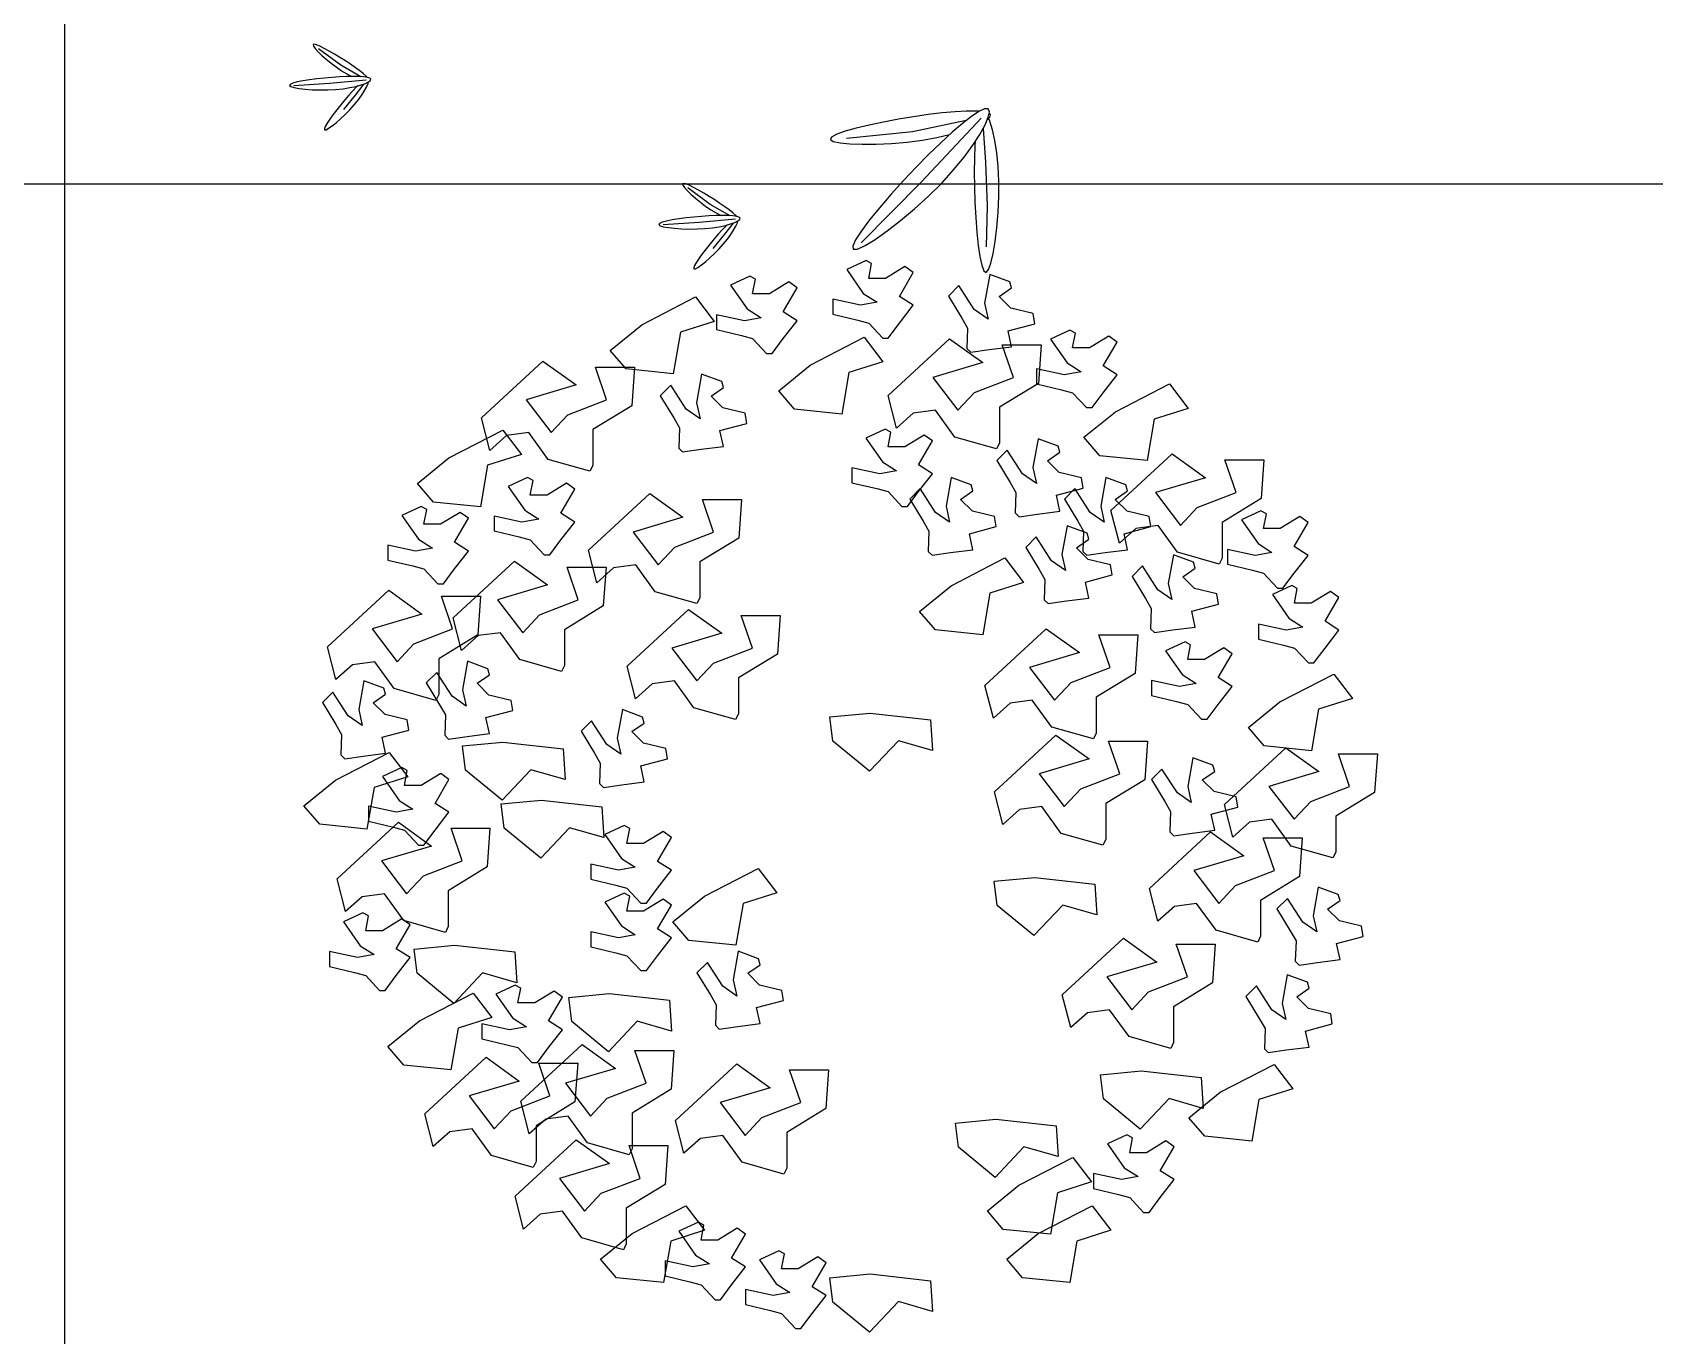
# Model space of a CAD drawing. Extents: x 302512 to 1034855, y -184136 to 410364.
# Drawn here: x 708818 to 718321, y 235987 to 243620 of the extents above; entities that cross this region are included whole.
import ezdxf

# ---------------------------------------------------------------- set-up
doc = ezdxf.new("R2010")
doc.units = 0
doc.header["$MEASUREMENT"] = 0
for name, color, linetype in [('PUB_TEXT', 7, 'Continuous'), ('坐椅', 7, 'Continuous'), ('树', 80, 'Continuous'), ('绿化', 97, 'Continuous'), ('绿地', 3, 'Continuous')]:
    doc.layers.add(name, color=color, linetype=linetype)
doc.styles.add('DIM_FONT', font='SIMPLEX.shx', dxfattribs={"width": 0.8})

# ---------------------------------------------------------------- blocks, each defined once
blk = doc.blocks.new('_F43BVI')
at = {"layer": '绿地'}
for p, q in [((1.207, 0.0113), (1.2027, 0.0085)), ((1.2124, 0.0078), (1.207, 0.0113)), ((1.2223, 0.0044), (1.2117, 0.0036)), ((1.2158, 0), (1.2124, 0.0078)), ((1.2444, 0.0038), (1.2223, 0.0044)), ((1.271, 0.0011), (1.2444, 0.0038)), ((1.3012, -0.0038), (1.271, 0.0011)), ((1.1874, -0.0207), (1.1803, -0.0432)), ((1.1907, -0.0126), (1.1874, -0.0207)), ((1.2083, -0.0136), (1.3121, -0.2025)), ((1.2338, -0.0168), (1.3148, -0.0373)), ((1.3343, -0.011), (1.3012, -0.0038)), ((1.3148, -0.0373), (1.4187, -0.0669)), ((1.3694, -0.0206), (1.3343, -0.011)), ((1.4057, -0.0325), (1.3694, -0.0206)), ((1.4419, -0.0461), (1.4057, -0.0325)), ((1.1732, -0.0702), (1.1662, -0.1011)), ((1.1803, -0.0432), (1.1732, -0.0702)), ((1.2023, -0.0509), (1.1878, -0.185)), ((1.259, -0.046), (1.2668, -0.0492)), ((1.2668, -0.0492), (1.2965, -0.0601)), ((1.2965, -0.0601), (1.3292, -0.0712)), ((1.3292, -0.0712), (1.3642, -0.0822)), ((1.4187, -0.0669), (1.5138, -0.1006)), ((1.4764, -0.0607), (1.4419, -0.0461)), ((1.5079, -0.0754), (1.4764, -0.0607)), ((1.5348, -0.0895), (1.5079, -0.0754)), ((1.1662, -0.1011), (1.1595, -0.135)), ((1.2198, -0.1322), (1.2225, -0.1003)), ((1.3642, -0.0822), (1.4007, -0.0927)), ((1.4007, -0.0927), (1.4371, -0.1024)), ((1.4371, -0.1024), (1.4722, -0.1109)), ((1.4722, -0.1109), (1.5043, -0.1178)), ((1.5043, -0.1178), (1.532, -0.1226)), ((1.5556, -0.1022), (1.5348, -0.0895)), ((1.569, -0.1127), (1.5556, -0.1022)), ((1.5735, -0.1202), (1.569, -0.1127)), ((1.1595, -0.135), (1.1532, -0.1712)), ((1.2149, -0.1683), (1.2198, -0.1322)), ((1.532, -0.1226), (1.5537, -0.1248)), ((1.5537, -0.1248), (1.5681, -0.1242)), ((1.5681, -0.1242), (1.5735, -0.1202)), ((1.1532, -0.1712), (1.1475, -0.2087)), ((1.1878, -0.185), (1.1527, -0.3448)), ((1.2079, -0.2058), (1.2149, -0.1683)), ((1.1475, -0.2087), (1.1426, -0.2461)), ((1.1991, -0.2435), (1.2079, -0.2058)), ((1.3121, -0.2025), (1.4087, -0.3903)), ((1.1426, -0.2461), (1.1388, -0.282)), ((1.1786, -0.3127), (1.1891, -0.2796)), ((1.1891, -0.2796), (1.1991, -0.2435)), ((1.1361, -0.3147), (1.135, -0.3427)), ((1.1388, -0.282), (1.1361, -0.3147)), ((1.1681, -0.3412), (1.1786, -0.3127)), ((1.135, -0.3427), (1.1356, -0.3646)), ((1.1583, -0.3635), (1.1681, -0.3412)), ((1.1356, -0.3646), (1.1381, -0.3788)), ((1.1381, -0.3788), (1.1427, -0.3836)), ((1.1427, -0.3836), (1.1496, -0.3782)), ((1.1496, -0.3782), (1.1583, -0.3635)), ((1.2452, -0.6771), (1.2032, -0.7151)), ((1.2307, -0.675), (1.2199, -0.6827)), ((1.2405, -0.6685), (1.2307, -0.675)), ((1.2576, -0.6671), (1.2373, -0.7553)), ((1.249, -0.6635), (1.2405, -0.6685)), ((1.2523, -0.6619), (1.249, -0.6635)), ((1.267, -0.6654), (1.2634, -0.6627)), ((1.2646, -0.6753), (1.2843, -0.7043)), ((1.2737, -0.6718), (1.267, -0.6654)), ((1.2813, -0.6801), (1.2737, -0.6718)), ((1.2894, -0.69), (1.2813, -0.6801)), ((1.2032, -0.7151), (1.1475, -0.7553)), ((1.1839, -0.7112), (1.1719, -0.7216)), ((1.1962, -0.7011), (1.1839, -0.7112)), ((1.2083, -0.6915), (1.1962, -0.7011)), ((1.2037, -0.7272), (1.2164, -0.7174)), ((1.2199, -0.6827), (1.2083, -0.6915)), ((1.2164, -0.7174), (1.228, -0.7075)), ((1.228, -0.7075), (1.2378, -0.6982)), ((1.2644, -0.6915), (1.2659, -0.6946)), ((1.2659, -0.6946), (1.2722, -0.7063)), ((1.2722, -0.7063), (1.2793, -0.719)), ((1.2793, -0.719), (1.2872, -0.7322)), ((1.2843, -0.7043), (1.3086, -0.7426)), ((1.2977, -0.7015), (1.2894, -0.69)), ((1.3061, -0.7143), (1.2977, -0.7015)), ((1.3141, -0.7282), (1.3061, -0.7143)), ((1.1366, -0.7568), (1.1334, -0.7619)), ((1.1425, -0.7497), (1.1366, -0.7568)), ((1.1507, -0.7413), (1.1425, -0.7497)), ((1.144, -0.7628), (1.1533, -0.7585)), ((1.1607, -0.7317), (1.1507, -0.7413)), ((1.1533, -0.7585), (1.1646, -0.7525)), ((1.1719, -0.7216), (1.1607, -0.7317)), ((1.1646, -0.7525), (1.1771, -0.7451)), ((1.1771, -0.7451), (1.1904, -0.7365)), ((1.1904, -0.7365), (1.2037, -0.7272)), ((1.2373, -0.7553), (1.215, -0.8412)), ((1.2872, -0.7322), (1.2957, -0.7457)), ((1.2957, -0.7457), (1.3044, -0.759)), ((1.3044, -0.759), (1.313, -0.7714)), ((1.3216, -0.7426), (1.3141, -0.7282)), ((1.3284, -0.7569), (1.3216, -0.7426)), ((1.3341, -0.7703), (1.3284, -0.7569)), ((1.1334, -0.7619), (1.1335, -0.7647)), ((1.1335, -0.7647), (1.1372, -0.7649)), ((1.1372, -0.7649), (1.144, -0.7628)), ((1.313, -0.7714), (1.3212, -0.7825)), ((1.3212, -0.7825), (1.3285, -0.7918)), ((1.3285, -0.7918), (1.3347, -0.7986)), ((1.3386, -0.7822), (1.3341, -0.7703)), ((1.3347, -0.7986), (1.3393, -0.8024)), ((1.3416, -0.792), (1.3386, -0.7822)), ((1.3429, -0.7991), (1.3416, -0.792)), ((1.3422, -0.8027), (1.3429, -0.7991)), ((1.3393, -0.8024), (1.3422, -0.8027)), ((0.6367, -1.437), (0.5947, -1.475)), ((0.6222, -1.4349), (0.6114, -1.4426)), ((0.632, -1.4284), (0.6222, -1.4349)), ((0.649, -1.427), (0.6287, -1.5152)), ((0.6405, -1.4234), (0.632, -1.4284)), ((0.6438, -1.4218), (0.6405, -1.4234)), ((0.6585, -1.4253), (0.6549, -1.4226)), ((0.6561, -1.4352), (0.6758, -1.4642)), ((0.6652, -1.4317), (0.6585, -1.4253)), ((0.6728, -1.4399), (0.6652, -1.4317)), ((0.6809, -1.4499), (0.6728, -1.4399)), ((0.5947, -1.475), (0.539, -1.5152)), ((0.5754, -1.4711), (0.5634, -1.4815)), ((0.5877, -1.461), (0.5754, -1.4711)), ((0.5998, -1.4514), (0.5877, -1.461)), ((0.5951, -1.4871), (0.6079, -1.4773)), ((0.6114, -1.4426), (0.5998, -1.4514)), ((0.6079, -1.4773), (0.6195, -1.4674)), ((0.6195, -1.4674), (0.6292, -1.4581)), ((0.6559, -1.4514), (0.6574, -1.4545)), ((0.6574, -1.4545), (0.6636, -1.4662)), ((0.6636, -1.4662), (0.6708, -1.4789)), ((0.6708, -1.4789), (0.6787, -1.4921)), ((0.6758, -1.4642), (0.7, -1.5025)), ((0.6892, -1.4614), (0.6809, -1.4499)), ((0.6976, -1.4742), (0.6892, -1.4614)), ((0.7056, -1.4881), (0.6976, -1.4742)), ((0.5281, -1.5167), (0.5249, -1.5218)), ((0.534, -1.5096), (0.5281, -1.5167)), ((0.5422, -1.5012), (0.534, -1.5096)), ((0.5355, -1.5227), (0.5448, -1.5184)), ((0.5522, -1.4916), (0.5422, -1.5012)), ((0.5448, -1.5184), (0.5561, -1.5124)), ((0.5634, -1.4815), (0.5522, -1.4916)), ((0.5561, -1.5124), (0.5686, -1.505)), ((0.5686, -1.505), (0.5818, -1.4964)), ((0.5818, -1.4964), (0.5951, -1.4871)), ((0.6287, -1.5152), (0.6065, -1.6011)), ((0.6787, -1.4921), (0.6872, -1.5056)), ((0.6872, -1.5056), (0.6959, -1.5188)), ((0.6959, -1.5188), (0.7045, -1.5313)), ((0.7131, -1.5025), (0.7056, -1.4881)), ((0.7199, -1.5168), (0.7131, -1.5025)), ((0.7256, -1.5302), (0.7199, -1.5168)), ((0.5249, -1.5218), (0.525, -1.5246)), ((0.525, -1.5246), (0.5287, -1.5248)), ((0.5287, -1.5248), (0.5355, -1.5227)), ((0.7045, -1.5313), (0.7126, -1.5424)), ((0.7126, -1.5424), (0.72, -1.5517)), ((0.72, -1.5517), (0.7261, -1.5585)), ((0.7301, -1.5421), (0.7256, -1.5302)), ((0.7261, -1.5585), (0.7308, -1.5623)), ((0.7331, -1.5519), (0.7301, -1.5421)), ((0.7343, -1.559), (0.7331, -1.5519)), ((0.7336, -1.5626), (0.7343, -1.559)), ((0.7308, -1.5623), (0.7336, -1.5626))]:
    blk.add_line(p, q, dxfattribs=at)
for points in [[(1.2734, -0.2037), (1.2953, -0.2437), (1.3179, -0.283), (1.3403, -0.32), (1.3616, -0.3531), (1.3809, -0.3807), (1.3974, -0.4012), (1.41, -0.4128), (1.418, -0.4141), (1.4206, -0.4039), (1.4182, -0.3836), (1.4114, -0.3551), (1.4007, -0.3203), (1.3866, -0.2811), (1.3698, -0.2394), (1.3508, -0.197), (1.3303, -0.156), (1.3087, -0.118), (1.2868, -0.0838), (1.2655, -0.054), (1.2453, -0.0291), (1.2271, -0.0097), (1.2117, 0.0036), (1.1998, 0.0102), (1.192, 0.0095), (1.1891, 0.0013), (1.1908, -0.0139), (1.1967, -0.0353), (1.2062, -0.0619), (1.2191, -0.0929), (1.2349, -0.1274), (1.2531, -0.1646)], [(1.2248, -0.7449), (1.2205, -0.7635), (1.2165, -0.7821), (1.2132, -0.8), (1.2106, -0.8164), (1.209, -0.8304), (1.2084, -0.8414), (1.2091, -0.8486), (1.2112, -0.8513), (1.2149, -0.8488), (1.2198, -0.8418), (1.2257, -0.8309), (1.232, -0.817), (1.2386, -0.8008), (1.245, -0.783), (1.2509, -0.7645), (1.2559, -0.7459), (1.2598, -0.7279), (1.2625, -0.7111), (1.2642, -0.6957), (1.2648, -0.6823), (1.2645, -0.6712), (1.2634, -0.6627), (1.2615, -0.6573), (1.2589, -0.6553), (1.2557, -0.6571), (1.252, -0.6623), (1.2478, -0.6706), (1.2434, -0.6817), (1.2388, -0.695), (1.2341, -0.7102), (1.2294, -0.727)], [(0.6163, -1.5048), (0.6119, -1.5234), (0.608, -1.542), (0.6047, -1.5599), (0.6021, -1.5763), (0.6004, -1.5903), (0.5999, -1.6013), (0.6006, -1.6085), (0.6027, -1.6111), (0.6064, -1.6087), (0.6113, -1.6017), (0.6171, -1.5908), (0.6235, -1.5769), (0.6301, -1.5607), (0.6365, -1.5429), (0.6424, -1.5244), (0.6474, -1.5058), (0.6513, -1.4878), (0.654, -1.471), (0.6557, -1.4556), (0.6563, -1.4422), (0.656, -1.4311), (0.6549, -1.4226), (0.653, -1.4172), (0.6504, -1.4152), (0.6472, -1.417), (0.6435, -1.4222), (0.6393, -1.4305), (0.6349, -1.4415), (0.6302, -1.4549), (0.6255, -1.4701), (0.6208, -1.4869)]]:
    blk.add_lwpolyline(points, close=True, dxfattribs=at)
at = {"style": 'DIM_FONT', "width": 0.7, "flags": 9}
for tag in ['YSIZE', 'XSIZE']:
    blk.add_attdef(tag, (0, 0), '', height=0.5, dxfattribs=at)
blk = doc.blocks.new('ZU')
at = {"layer": '绿地', "xscale": 1.5, "yscale": 1.5, "zscale": 0.001, "rotation": 260.5308552460376}
blk.add_blockref('_F43BVI', (-0.8522, 0.1655), dxfattribs=at)
blk = doc.blocks.new('A$C0B5A7686')
at = {"layer": '树', "linetype": 'ByBlock', "xscale": 640, "yscale": 640, "zscale": 640, "rotation": 151.15692544915}
blk.add_blockref('ZU', (642.8, 1492.6), dxfattribs=at)
blk = doc.blocks.new('A$C750B0621')
at = {"layer": '树'}
blk.add_blockref('A$C0B5A7686', (0, 0), dxfattribs=at)
blk = doc.blocks.new('A$C5AB93D8E')
at = {"layer": '绿化', "xscale": 0.8, "yscale": 0.8, "zscale": 0.8}
blk.add_blockref('A$C750B0621', (0, 0), dxfattribs=at)
blk = doc.blocks.new('A$C68DB62A4')
at = {"layer": '绿化', "rotation": 236.3690562220917}
blk.add_blockref('A$C5AB93D8E', (801.7, 2393.5), dxfattribs=at)
blk = doc.blocks.new('_F37GYG')
at = {"layer": '绿化', "linetype": 'ByBlock', "xscale": 0.2867748092958204, "yscale": 0.2867748092958204, "zscale": 0.2867748092958204}
blk.add_blockref('A$C68DB62A4', (-306.06, -300.5), dxfattribs=at)
at = {"style": 'DIM_FONT', "width": 0.8, "flags": 9}
for tag in ['YSIZE', 'XSIZE']:
    blk.add_attdef(tag, (0, 0), '', height=0.5, dxfattribs=at)
blk = doc.blocks.new('BRANCHO2', base_point=(16.83, 36.07))
for p, q in [((16.7826, 36.0972), (16.8244, 36.1012)), ((16.7857, 36.0721), (16.7826, 36.0972)), ((16.8244, 36.1012), (16.8867, 36.0942)), ((16.8867, 36.0942), (16.8887, 36.0624)), ((16.8534, 36.0726), (16.8235, 36.041)), ((16.8887, 36.0624), (16.8534, 36.0726)), ((16.8235, 36.041), (16.7857, 36.0721))]:
    blk.add_line(p, q)
blk = doc.blocks.new('BRANCHO3', base_point=(16.71, 35.96))
for p, q in [((16.6899, 36.0349), (16.6698, 36.0256)), ((16.6698, 36.0256), (16.687, 36.001)), ((16.6956, 36.0318), (16.6899, 36.0349)), ((16.6927, 36.0165), (16.6956, 36.0318)), ((16.7301, 36.0288), (16.71, 36.0165)), ((16.7243, 35.9979), (16.7387, 36.0226)), ((16.7387, 36.0226), (16.7301, 36.0288)), ((16.71, 36.0165), (16.6927, 36.0165)), ((16.6554, 35.9949), (16.6554, 35.9795)), ((16.6841, 35.9887), (16.6554, 35.9949)), ((16.7014, 35.9918), (16.6841, 35.9887)), ((16.687, 36.001), (16.7014, 35.9918)), ((16.7387, 35.9887), (16.7243, 35.9979)), ((16.7243, 35.9702), (16.7387, 35.9887)), ((16.6554, 35.9795), (16.6812, 35.9733)), ((16.6812, 35.9733), (16.6927, 35.9702)), ((16.6927, 35.9702), (16.7071, 35.9548)), ((16.7071, 35.9548), (16.7128, 35.9548)), ((16.7128, 35.9548), (16.7243, 35.9702))]:
    blk.add_line(p, q)
blk = doc.blocks.new('BRANCHO1', base_point=(16.66, 36.12))
for p, q in [((16.573, 36.1498), (16.6363, 36.2083)), ((16.6363, 36.2083), (16.6707, 36.1837)), ((16.7024, 36.1683), (16.6909, 36.2022)), ((16.6909, 36.2022), (16.7311, 36.2022)), ((16.7311, 36.2022), (16.7283, 36.1621)), ((16.6707, 36.1837), (16.619, 36.1683)), ((16.619, 36.1683), (16.6449, 36.1344)), ((16.6622, 36.1529), (16.7024, 36.1683)), ((16.7283, 36.1621), (16.688, 36.1375)), ((16.5817, 36.1159), (16.573, 36.1498)), ((16.6449, 36.1344), (16.6622, 36.1529)), ((16.5989, 36.1313), (16.5817, 36.1159)), ((16.6219, 36.1344), (16.5989, 36.1313)), ((16.642, 36.1067), (16.6219, 36.1344)), ((16.688, 36.1375), (16.688, 36.1005)), ((16.6851, 36.0944), (16.642, 36.1067)), ((16.688, 36.1005), (16.6851, 36.0944))]:
    blk.add_line(p, q)
blk = doc.blocks.new('M_F14')
at = {"xscale": 896.4705882352939, "yscale": 896.4705882352939, "zscale": 896.4705882352939}
for name, p in [('BRANCHO3', (33.5, 445.6)), ('BRANCHO3', (-74.2, 431.3)), ('BRANCHO1', (114, 361.1)), ('BRANCHO3', (222.5, 381.1)), ('BRANCHO1', (-263.1, 340.4)), ('BRANCHO3', (51.3, 289.4)), ('BRANCHO1', (320.5, 254.4)), ('BRANCHO3', (-280.4, 244.6)), ('BRANCHO1', (-163.9, 217.7)), ('BRANCHO3', (-379, 217.7)), ('BRANCHO3', (399.5, 213.7)), ('BRANCHO1', (-289.4, 154.9)), ('BRANCHO3', (428.2, 144.4)), ('BRANCHO1', (-405.9, 128)), ('BRANCHO1', (-128, 110.1)), ('BRANCHO1', (203.7, 92.2)), ('BRANCHO3', (329.2, 92.2)), ('BRANCHO2', (24.4, 65.3)), ('BRANCHO2', (-316.3, 38.4)), ('BRANCHO1', (212.6, -6.4)), ('BRANCHO1', (425.8, -18.1)), ('BRANCHO3', (-397, -24.4)), ('BRANCHO2', (-280.4, -15.4)), ('BRANCHO1', (-397, -87.1)), ('BRANCHO3', (-190.8, -78.2)), ('BRANCHO1', (356.1, -96.1)), ('BRANCHO2', (176.8, -87.1)), ('BRANCHO3', (-190.8, -140.9)), ('BRANCHO3', (-433, -159.2)), ('BRANCHO1', (275.4, -194.7)), ('BRANCHO2', (-361.1, -149.9)), ('BRANCHO3', (-291.8, -226.1)), ('BRANCHO2', (-217.7, -194.7)), ('BRANCHO1', (-226.6, -293.3)), ('BRANCHO1', (-315.7, -305)), ('BRANCHO1', (-83.2, -311.2)), ('BRANCHO2', (275.4, -266.4)), ('BRANCHO2', (140.9, -311.2)), ('BRANCHO3', (275.4, -365)), ('BRANCHO1', (-232, -381.5)), ('BRANCHO3', (-122, -446)), ('BRANCHO3', (-47.4, -472.6)), ('BRANCHO2', (24.4, -454.7))]:
    blk.add_blockref(name, p, dxfattribs=at)
for name, p, rotation in [('BRANCHO3', (114, 432.8), 315.0000000000102), ('BRANCHO2', (-172.9, 432.8), 33.69006752598449), ('BRANCHO2', (-16.7, 395.4), 33.69006752598449), ('BRANCHO3', (-153.1, 340.4), 315.0000000000102), ('BRANCHO2', (266.4, 352.2), 33.69006752598449), ('BRANCHO2', (-351.6, 309.4), 33.69006752598449), ('BRANCHO3', (158.8, 280.4), 315.0000000000102), ('BRANCHO3', (78.2, 244.6), 315.0000000000102), ('BRANCHO3', (221.6, 244.6), 315.0000000000102), ('BRANCHO3', (185.7, 199.8), 315.0000000000102), ('BRANCHO2', (114, 190.8), 33.69006752598449), ('BRANCHO3', (284.3, 172.9), 315.0000000000102), ('BRANCHO3', (-370.1, 74.2), 315.0000000000102), ('BRANCHO3', (-466.4, 56), 315.0000000000102), ('BRANCHO2', (418.8, 83.2), 33.69006752598449), ('BRANCHO3', (-226.6, 29.4), 315.0000000000102), ('BRANCHO2', (-456.9, 10.6), 33.69006752598449), ('BRANCHO3', (302.3, -15.4), 315.0000000000102), ('BRANCHO2', (-114.8, -97), 33.69006752598449), ('BRANCHO3', (418.6, -135.3), 315.0000000000102), ('BRANCHO3', (-119.1, -194.7), 315.0000000000102), ('BRANCHO3', (389.9, -216.5), 315.0000000000102), ('BRANCHO2', (-379, -212.6), 33.69006752598449), ('BRANCHO2', (363.6, -278.7), 33.69006752598449), ('BRANCHO2', (176.8, -365), 33.69006752598449), ('BRANCHO2', (-181.8, -409.8), 33.69006752598449), ('BRANCHO2', (194.7, -409.8), 33.69006752598449)]:
    blk.add_blockref(name, p, dxfattribs=dict(at, rotation=rotation))
at = {"width": 0.8, "flags": 9}
for tag, p in [('XSIZE', (-2.5, 2.5)), ('YSIZE', (-2.5, 0))]:
    blk.add_attdef(tag, p, '', height=0.2, dxfattribs=at)

msp = doc.modelspace()

# ---------------------------------------------------------------- linework, layer by layer
at = {"layer": 'PUB_TEXT'}
for p, q in [((709005.9, 371426.7, -58476.6), (709005.9, 127368.2, -58476.6)), ((699530.1, 242733.6), (801316.2, 242733.6))]:
    msp.add_line(p, q, dxfattribs=at)

# ---------------------------------------------------------------- block references
at = {"layer": '坐椅', "xscale": 10.78272, "yscale": 10.78272, "zscale": 10.78272}
msp.add_blockref('_F37GYG', (713462.6, 245455.3, -116953.2), dxfattribs=at)
at = {"layer": '树', "xscale": 6.318, "yscale": 6.318, "zscale": 6.318}
msp.add_blockref('M_F14', (713604, 239044, -58476.6), dxfattribs=at)

doc.saveas('drawing.dxf')
